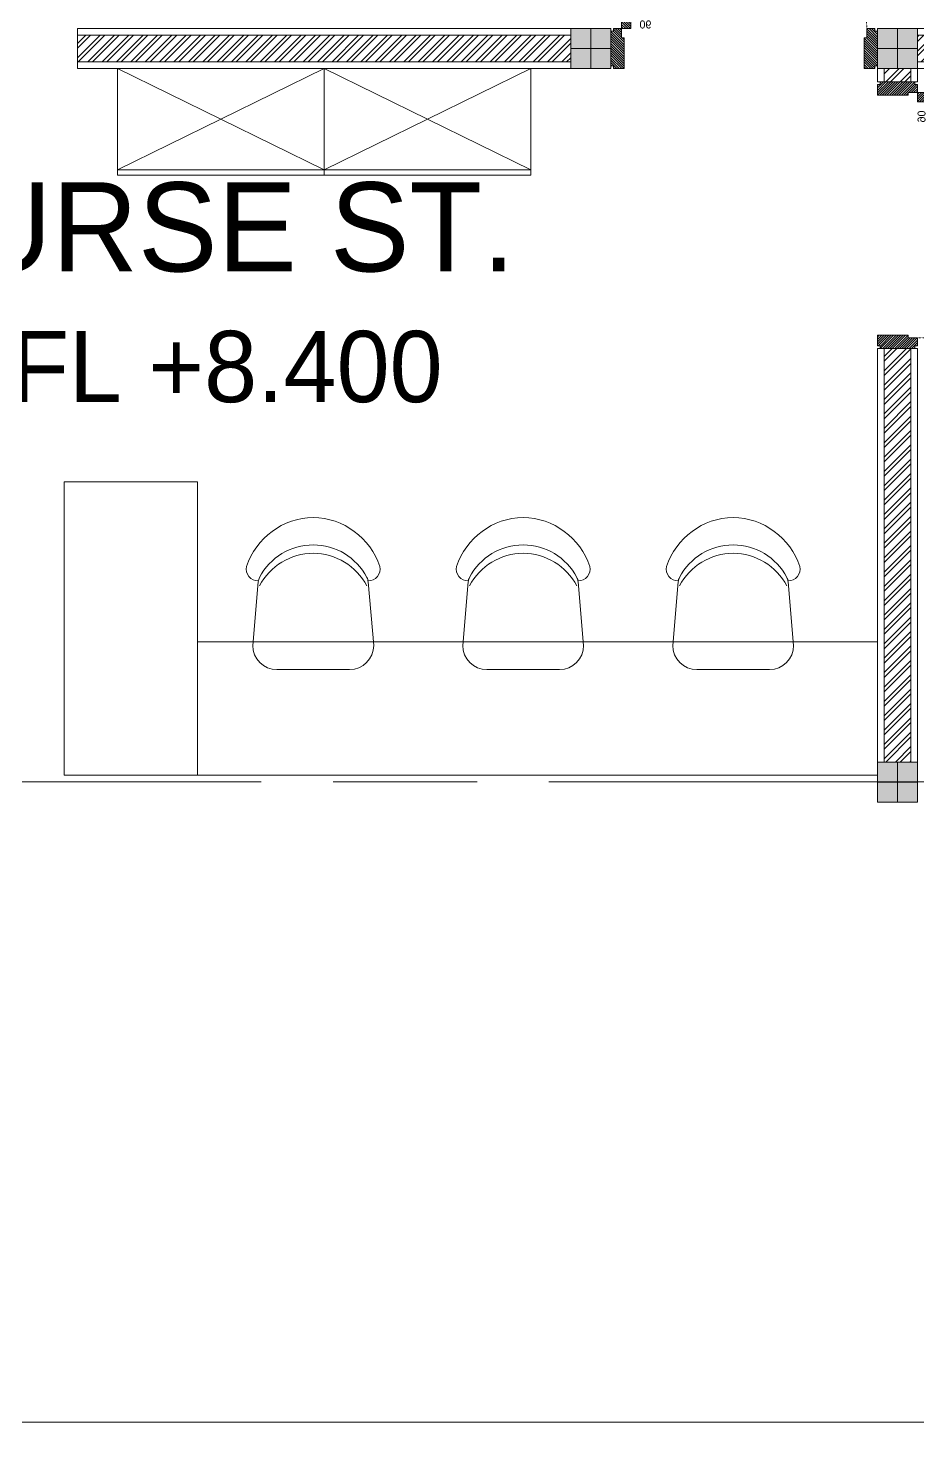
# Model space of a CAD drawing. Header units: millimetres. Extents: x -280308 to 6402717, y -14 to 2073074.
# Drawn here: x -15551 to -12217, y 490348 to 495698 of the extents above; entities that cross this region are included whole.
import ezdxf
from ezdxf.enums import TextEntityAlignment as Align

# ---------------------------------------------------------------- set-up
doc = ezdxf.new("R2010")
doc.units = ezdxf.units.MM
doc.linetypes.add('ACAD_ISO03W100', pattern=[30, 12, -18])
doc.linetypes.add('ACAD_ISO08W100', pattern=[36, 24, -3, 6, -3])
doc.layers.get('0').update_dxf_attribs({"lineweight": 0})
for name, color, linetype, lineweight in [('_Door & Window', 1, 'Continuous', 0), ('A-ALINE-1', 91, 'Continuous', 20), ('A-ALINE-3', 111, 'Continuous', 15), ('A-ALINE-6', 117, 'Continuous', 9), ('A-ANNOTATION', 144, 'Continuous', 0), ('A-Furn', 250, 'Continuous', 0), ('A-FURN-EQPM', 177, 'Continuous', 0)]:
    doc.layers.add(name, color=color, linetype=linetype, lineweight=lineweight)
doc.layers.add('A-FILL-1', color=7, linetype='Continuous', lineweight=0, true_color=0x454545)
doc.layers.add('A-TEXT', color=254, linetype='Continuous')
doc.layers.add('FURNITURE', color=26, linetype='Continuous')
doc.styles.add('Annotative', font='arial.ttf', dxfattribs={"height": 1.25})
doc.styles.add('CENTURY', font='GOTHIC.TTF')
doc.styles.get("Standard").update_dxf_attribs({"font": 'arial.ttf'})
pattern_1 = [(225, (-254914.15, -221258.79), (26.9407684, -26.9407684), []), (225, (-254932.112, -221258.79), (26.9407684, -26.9407684), [])]
pattern_2 = [(225, (138350.98, -37589.12), (26.940768, -26.940768), []), (225, (138333.02, -37589.12), (26.940768, -26.940768), [])]
pattern_3 = [(135, (51.1804, 3e-10), (-4.490128, -4.490128), [])]

# ---------------------------------------------------------------- blocks, each defined once
blk = doc.blocks.new('A$Ccf87384a')
blk.add_wipeout([(-75, 75), (75, 75), (75, -75), (-75, -75)])
blk.add_wipeout([(-75, -75), (-75, 75), (75, 75), (75, -75)])
at = {"layer": 'A-FILL-1', "ltscale": 0.25}
h = blk.add_hatch(color=256, dxfattribs=at)
h.dxf.hatch_style = 1
h.paths.add_polyline_path([(-75, -75), (-75, 75), (75, 75), (75, -75)])
at = {"layer": 'A-ALINE-1'}
blk.add_lwpolyline([(-75, -75), (-75, 75), (75, 75), (75, -75)], close=True, dxfattribs=at)
at = {"layer": 'A-FILL-1', "ltscale": 0.25}
for p, q in [((0, 75), (0, -75)), ((-75, 0), (75, 0))]:
    blk.add_line(p, q, dxfattribs=at)
blk = doc.blocks.new('P180')
at = {"layer": 'A-Furn'}
h = blk.add_hatch(dxfattribs=at)
h.set_pattern_fill('ANSI31', color=256, scale=2, angle=450, style=0)
h.paths.add_polyline_path([(-30765.8, -2658.3), (-30755.8, -2658.3), (-30755.8, -2648.3), (-30625.8, -2648.3), (-30625.8, -2658.3), (-30615.8, -2658.3), (-30615.8, -2688.3), (-30650.8, -2688.3), (-30650.8, -2698.3), (-30765.8, -2698.3)])
h = blk.add_hatch(dxfattribs=at)
h.set_pattern_fill('ANSI31', color=256, scale=2, angle=450, style=0)
h.set_pattern_definition([(135, (51.1804, -604.547), (-4.490128, -4.490128), [])])
h.paths.add_polyline_path([(-30615.8, -3608.3), (-30505.8, -3608.3), (-30505.8, -3600.3), (-30515.8, -3600.3), (-30515.8, -3581.3), (-30505.8, -3581.3), (-30505.8, -3573.3), (-30615.8, -3573.3)])
h = blk.add_hatch(dxfattribs=at)
h.set_pattern_fill('ANSI31', color=256, scale=2, angle=450, style=0)
h.set_pattern_definition(pattern_3)
h.paths.add_polyline_path([(-29795.8, -3600.3), (-29795.8, -3581.3), (-30515.8, -3581.3), (-30515.8, -3600.3)])
h = blk.add_hatch(dxfattribs=at)
h.set_pattern_fill('ANSI31', color=256, scale=2, angle=450, style=0)
h.set_pattern_definition(pattern_3)
h.paths.add_polyline_path([(-29695.8, -3608.3), (-29805.8, -3608.3), (-29805.8, -3600.3), (-29795.8, -3600.3), (-29795.8, -3581.3), (-29805.8, -3581.3), (-29805.8, -3573.3), (-29695.8, -3573.3)])
h = blk.add_hatch(dxfattribs=at)
h.set_pattern_fill('ANSI31', color=256, scale=2, angle=450, style=0)
h.paths.add_polyline_path([(-30765.8, -3638.3), (-30755.8, -3638.3), (-30755.8, -3648.3), (-30625.8, -3648.3), (-30625.8, -3638.3), (-30615.8, -3638.3), (-30615.8, -3608.3), (-30650.8, -3608.3), (-30650.8, -3598.3), (-30765.8, -3598.3)])
at = {"layer": '_Door & Window'}
for points in [[(-30765.8, -2658.3), (-30755.8, -2658.3), (-30755.8, -2648.3), (-30625.8, -2648.3), (-30625.8, -2658.3), (-30615.8, -2658.3), (-30615.8, -2688.3), (-30650.8, -2688.3), (-30650.8, -2698.3), (-30765.8, -2698.3), (-30765.8, -2658.3)], [(-30615.8, -3608.3), (-30505.8, -3608.3), (-30505.8, -3600.3), (-30515.8, -3600.3), (-30515.8, -3581.3), (-30505.8, -3581.3), (-30505.8, -3573.3), (-30615.8, -3573.3), (-30615.8, -3608.3)], [(-29695.8, -3608.3), (-29805.8, -3608.3), (-29805.8, -3600.3), (-29795.8, -3600.3), (-29795.8, -3581.3), (-29805.8, -3581.3), (-29805.8, -3573.3), (-29695.8, -3573.3), (-29695.8, -3608.3)], [(-30765.8, -3638.3), (-30755.8, -3638.3), (-30755.8, -3648.3), (-30625.8, -3648.3), (-30625.8, -3638.3), (-30615.8, -3638.3), (-30615.8, -3608.3), (-30650.8, -3608.3), (-30650.8, -3598.3), (-30765.8, -3598.3), (-30765.8, -3638.3)]]:
    blk.add_lwpolyline(points, dxfattribs=at)
blk.add_lwpolyline([(-30615.8, -3608.3), (-30615.8, -3573.3), (-29695.8, -3573.3), (-29695.8, -3608.3)], close=True, dxfattribs=at)
at = {"layer": '_Door & Window', "linetype": 'ACAD_ISO03W100', "ltscale": 0.02}
blk.add_arc((-30640.5, -3634.6), 946.6, 3.7152, 88.5077, dxfattribs=at)
at = {"layer": 'A-Furn'}
blk.add_lwpolyline([(-29795.8, -3600.3), (-29795.8, -3581.3), (-30515.8, -3581.3), (-30515.8, -3600.3)], close=True, dxfattribs=at)
at = {"layer": 'Defpoints', "ltscale": 0.25, "insert": (-30585.6, -3496.2), "char_height": 30, "attachment_point": 1, "rotation": 270, "style": 'CENTURY'}
blk.add_mtext_dynamic_manual_height_columns('90', width=78.467, gutter_width=750, heights=[0], dxfattribs=at)
blk = doc.blocks.new('A$C286adef0')
at = {"layer": 'A-FILL-1', "ltscale": 0.25}
h = blk.add_hatch(dxfattribs=at)
h.set_pattern_fill('ANSI32', color=256, scale=4, angle=180)
h.set_pattern_definition(pattern_1)
h.paths.add_polyline_path([(30647.8, -4772), (32497.8, -4772), (32497.8, -4872), (30647.8, -4872)])
h = blk.add_hatch(dxfattribs=at)
h.set_pattern_fill('ANSI32', color=256, scale=4, angle=180)
h.set_pattern_definition(pattern_2)
h.paths.add_polyline_path([(33672.8, -7497), (33672.8, -5947), (33772.8, -5947), (33772.8, -7497)])
at = {"layer": 'A-ALINE-3', "linetype": 'Continuous'}
for points in [[(30647.8, -4772), (32497.8, -4772), (32497.8, -4872), (30647.8, -4872)], [(33672.8, -7497), (33672.8, -5947), (33772.8, -5947), (33772.8, -7497)]]:
    blk.add_lwpolyline(points, close=True, dxfattribs=at)
at = {"layer": 'A-ALINE-6'}
for points in [[(30647.8, -4747), (32497.8, -4747), (32497.8, -4897), (30647.8, -4897)], [(33647.8, -7497), (33647.8, -5947), (33797.8, -5947), (33797.8, -7497)], [(30372.8, -9972), (53622.8, -9972), (53622.8, -12972), (30372.8, -12972)]]:
    blk.add_lwpolyline(points, close=True, dxfattribs=at)
at = {"ltscale": 0.25}
blk.add_blockref('A$Ccf87384a', (33722.8, -4822), dxfattribs=at)
at = {"xscale": -1, "rotation": 180}
blk.add_blockref('P180', (64413.6, -8595.3), dxfattribs=at)
at = {"layer": 'A-FILL-1', "ltscale": 0.25}
h = blk.add_hatch(dxfattribs=at)
h.set_pattern_fill('ANSI32', color=256, scale=4, angle=180)
h.set_pattern_definition(pattern_1)
h.paths.add_polyline_path([(36547.8, -4772), (33797.8, -4772), (33797.8, -4872), (36547.8, -4872)])
h = blk.add_hatch(dxfattribs=at)
h.set_pattern_fill('ANSI32', color=256, scale=4, angle=180)
h.set_pattern_definition(pattern_2)
h.paths.add_polyline_path([(33672.8, -4897), (33672.8, -4947), (33772.8, -4947), (33772.8, -4897)])
at = {"layer": 'A-ALINE-3', "linetype": 'Continuous'}
for points in [[(36547.8, -4772), (33797.8, -4772), (33797.8, -4872), (36547.8, -4872)], [(33672.8, -4897), (33672.8, -4947), (33772.8, -4947), (33772.8, -4897)]]:
    blk.add_lwpolyline(points, close=True, dxfattribs=at)
at = {"layer": 'A-ALINE-6'}
for points in [[(36547.8, -4747), (33797.8, -4747), (33797.8, -4897), (36547.8, -4897)], [(33647.8, -4897), (33647.8, -4947), (33797.8, -4947), (33797.8, -4897)]]:
    blk.add_lwpolyline(points, close=True, dxfattribs=at)
at = {"ltscale": 0.25}
for p in [(32572.8, -4822), (33722.8, -7572)]:
    blk.add_blockref('A$Ccf87384a', p, dxfattribs=at)
at = {"xscale": -1, "rotation": 270}
blk.add_blockref('P180', (36296.1, 25868.9), dxfattribs=at)
blk = doc.blocks.new('*U539')
at = {"layer": 'A-ANNOTATION', "linetype": 'ACAD_ISO08W100', "ltscale": 0.25}
blk.add_lwpolyline([(0, -7.641), (0, -228.348)], dxfattribs=at)
at = {"layer": 'A-TEXT'}
blk.add_attdef('N', text='', height=0.9, dxfattribs=at).set_placement((0, 2.75), align=Align.MIDDLE_CENTER)
blk = doc.blocks.new('A$Cf37525da')
at = {"color": 124, "xscale": -360.0000000000001, "yscale": 360.0000000000001, "zscale": 360.0000000000001, "rotation": 270}
blk.add_blockref('*U539', (4643.8, -5900), dxfattribs=at)
blk = doc.blocks.new('A$Ccc440957')
at = {"layer": 'FURNITURE', "color": 0, "linetype": 'ByBlock', "lineweight": -2}
for p, q in [((-44.9, 189), (-243.3, 171.7)), ((30.7, 0), (30.7, 113.4)), ((30.7, 0), (30.7, -113.4)), ((-44.9, -189), (-243.3, -171.7))]:
    blk.add_line(p, q, dxfattribs=at)
for centre, radius, start, end in [((-218.8, -5.7), 226.4, 108.7288, 178.5583), ((-284.3, 171.6), 37.8, 0, 100.971), ((-44.9, 113.4), 75.6, 0, 90), ((-170.1, 0), 189, 117.5453, 180), ((-143.7, 0), 189, 117.5453, 180), ((-240, 134.1), 37.8, 94.9782, 117.5453), ((-218.8, 5.7), 226.4, 181.4417, 251.2712), ((-170.1, 0), 189, 180, 242.4547), ((-143.7, 0), 189, 180, 242.4547), ((-44.9, -113.4), 75.6, 270, 0), ((-284.3, -171.6), 37.8, 259.029, 0), ((-240, -134.1), 37.8, 242.4547, 265.0218)]:
    blk.add_arc(centre, radius, start, end, dxfattribs=at)
blk = doc.blocks.new('A$C8aa274cb')
at = {"color": 0, "linetype": 'ByBlock', "lineweight": -2, "ltscale": 0.25}
for p, q in [((-37025, -3905), (-37800, -3525)), ((-37800, -3905), (-37025, -3525)), ((-36250, -3905), (-37025, -3525)), ((-37025, -3905), (-36250, -3525))]:
    blk.add_line(p, q, dxfattribs=at)
for points in [[(-37025, -3905), (-37800, -3905), (-37800, -3525), (-37025, -3525)], [(-36250, -3905), (-37025, -3905), (-37025, -3525), (-36250, -3525)], [(-37025, -3925), (-37800, -3925), (-37800, -3905), (-37025, -3905)], [(-36250, -3925), (-37025, -3925), (-37025, -3905), (-36250, -3905)]]:
    blk.add_lwpolyline(points, close=True, dxfattribs=at)
at = {"layer": 'A-FURN-EQPM', "color": 0, "linetype": 'ByBlock', "lineweight": -2, "ltscale": 0.25}
for points in [[(-37500, -6175), (-38000, -6175), (-38000, -5075), (-37500, -5075), (-37500, -6175)], [(-34950, -6175), (-37500, -6175), (-37500, -5675), (-34950, -5675), (-34950, -6175)]]:
    blk.add_lwpolyline(points, dxfattribs=at)
at = {"ltscale": 0.25}
for p, xscale, yscale, zscale, rotation in [((-37066.3, -5741.9), -1.200000000000016, 1.200000000000016, 1.2, 90), ((-36278.8, -5741.9), -1.200000000000016, 1.200000000000016, 1.2, 90), ((-35491.2, -5741.9), 1.200000000000004, 1.200000000000004, 1.200000000000004, 270)]:
    blk.add_blockref('A$Ccc440957', p, dxfattribs=dict(at, xscale=xscale, yscale=yscale, zscale=zscale, rotation=rotation))
blk = doc.blocks.new('3')
at = {"ltscale": 0.25}
blk.add_blockref('A$C286adef0', (-46014.9, 500445.2), dxfattribs=at)
blk.add_blockref('A$Cf37525da', (22307.9, 498773.3), dxfattribs=at)
at = {"layer": 'A-FURN-EQPM', "ltscale": 0.25}
blk.add_blockref('A$C8aa274cb', (22582.9, 499073.3), dxfattribs=at)
at = {"layer": 'A-TEXT', "ltscale": 0.25, "insert": (-17583.2, 495121.7), "char_height": 267.3, "attachment_point": 1, "style": 'Annotative'}
blk.add_mtext_dynamic_manual_height_columns('\\pxqc;{\\fCentury Gothic|b0|i0|c0|p34;\\H1.25x;NURSE ST.\\P\\H0.8x;FFL +8.400}', width=5332.382, gutter_width=1670.6, heights=[0], dxfattribs=at)

msp = doc.modelspace()

# ---------------------------------------------------------------- block references
msp.add_blockref('3', (0, 0))

doc.saveas('drawing.dxf')
